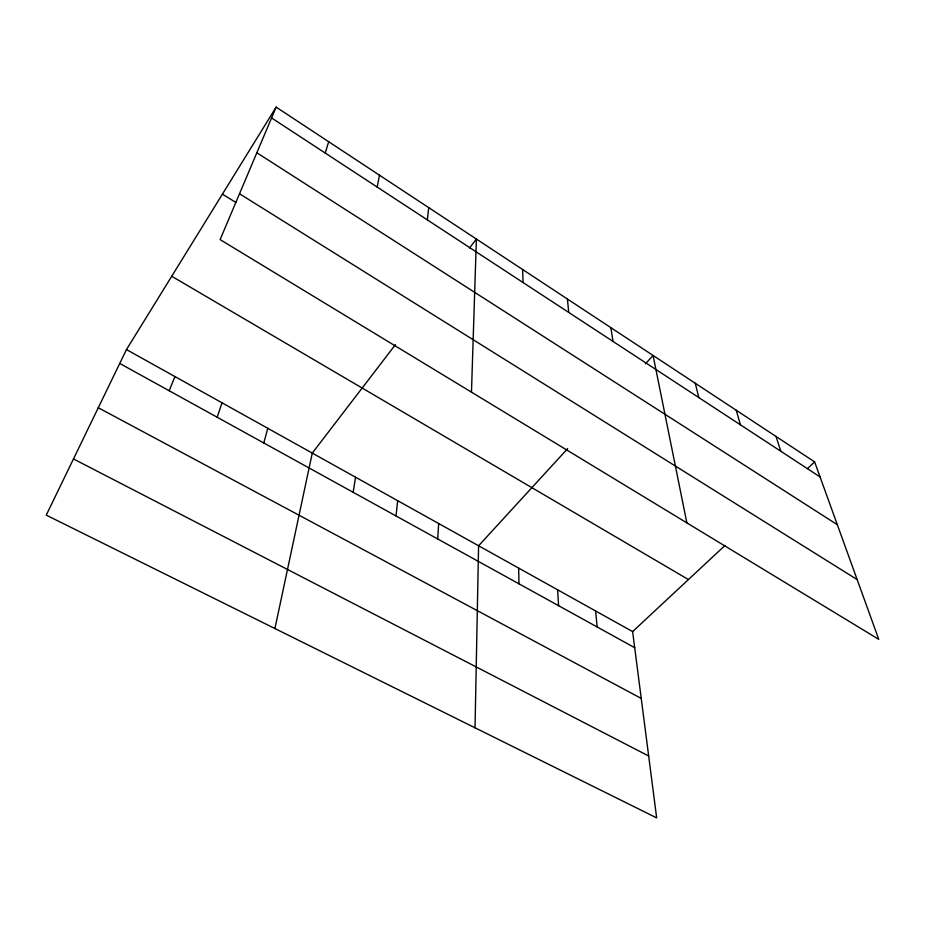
<?xml version="1.0" encoding="UTF-8"?>
<svg xmlns="http://www.w3.org/2000/svg" width="925" height="925" viewBox="0 0 925 925"><rect width="100%" height="100%" fill="white"/><g stroke="black" fill="none" stroke-linecap="round" stroke-linejoin="round"><path stroke-width="1.39" d="M475.022 727.79L478.595 545.773L567.696 448.602M471.472 392.154L476.387 239.043L469.553 247.969M437.71 538.963L438.67 523.527M396.016 515.953L397.681 500.679M427.362 219.907L428.714 207.639M353.165 492.297L355.558 477.219M377.146 187.035L379.504 175.207M274.91 628.538L312.28 453.1L395.426 344.655M263.798 442.971L267.787 428.31M325.242 153.064L328.676 141.722M217.167 417.233L222.023 402.814M169.171 390.743L174.941 376.567M276.147 107.115L220.115 239.598L878.75 639.337L814.636 461.91L276.147 107.115L126.471 349.569L46.25 515.121L656.657 817.885L632.619 631.59L126.471 349.569M645.419 363.826L653.085 355.466L686.859 522.879M632.619 631.59L725.027 545.449M807.456 468.605L814.636 461.91M73.468 458.939L648.679 756.003M98.281 407.74L641.245 698.421M119.741 363.456L634.7 647.697M171.726 276.263L688.443 579.559M222.428 194.134L235.829 202.448M239.506 193.753L857.163 579.593M256.838 152.764L837.333 524.718M271.58 117.938L820.082 476.953M776.006 436.45L780.85 451.284M736.242 410.249L740.451 424.841M695.276 383.262L698.826 397.588M610.893 327.658L612.986 341.406M567.418 299.018L568.725 312.43M595.619 610.974L597.145 626.965M557.636 589.815L558.584 605.678M522.602 269.499L523.087 282.564M518.636 568.089L518.983 583.825"/></g></svg>
